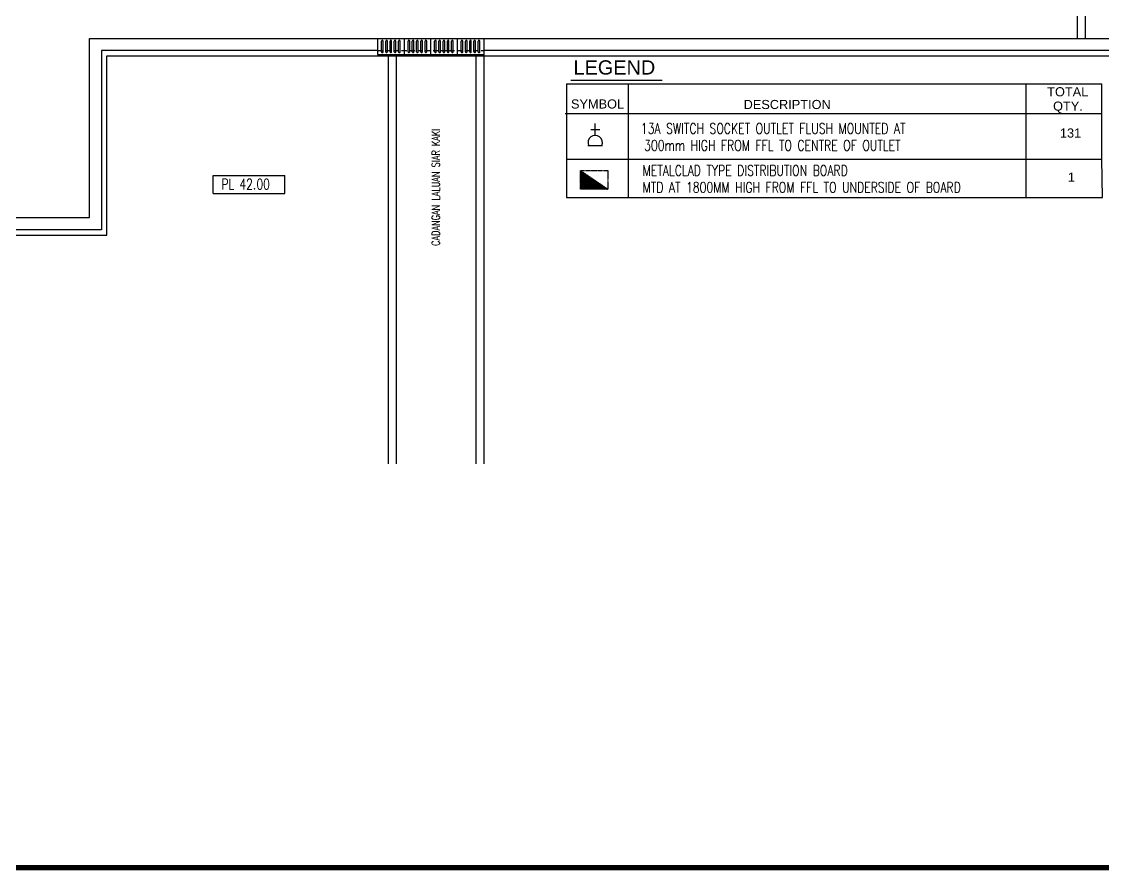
# Model space of a CAD drawing. Header units: millimetres. Extents: x 1824 to 81424, y 1027 to 57127.
# Drawn here: x 44933 to 65300, y 1027 to 17014 of the extents above; entities that cross this region are included whole.
import ezdxf

# ---------------------------------------------------------------- set-up
doc = ezdxf.new("R2010")
doc.units = ezdxf.units.MM
doc.linetypes.add('DASHED2', pattern=[0.375, 0.25, -0.125])
doc.linetypes.add('HIDDEN', pattern=[0.375, 0.25, -0.125])
for name, color, linetype in [('A-ARR', 4, 'Continuous'), ('A-DRAIN', 9, 'Continuous'), ('A-FLR SYM', 13, 'Continuous'), ('A-JALAN', 11, 'Continuous'), ('A-PTILE', 8, 'Continuous'), ('A-STAIRH', 8, 'HIDDEN'), ('ELECT', 6, 'Continuous'), ('LAMPU', 7, 'Continuous')]:
    doc.layers.add(name, color=color, linetype=linetype)
doc.styles.add('ARIAL2', font='arial.ttf', dxfattribs={"height": 200})
doc.styles.add('ROMANS', font='romans.shx', dxfattribs={"width": 0.75, "height": 200})

# ---------------------------------------------------------------- blocks, each defined once
blk = doc.blocks.new('PC COVER')
for p, q in [((-300, 500), (0, 500)), ((-300, 0), (0, 0))]:
    blk.add_line(p, q)
at = {"layer": 'A-DRAIN', "linetype": 'Continuous', "ltscale": 1000}
for p, q in [((-300, 0), (-300, 500)), ((0, 0), (0, 500))]:
    blk.add_line(p, q, dxfattribs=at)
at = {"layer": 'A-PTILE'}
for p, q in [((-50, 425), (-250, 425)), ((-50, 395), (-250, 395)), ((-50, 345), (-250, 345)), ((-50, 315), (-250, 315)), ((-50, 265), (-250, 265)), ((-50, 235), (-250, 235)), ((-50, 185), (-250, 185)), ((-50, 155), (-250, 155)), ((-50, 105), (-250, 105)), ((-50, 75), (-250, 75))]:
    blk.add_line(p, q, dxfattribs=at)
for centre, start, end in [((-250, 410), 90, 270), ((-50, 410), 270, 90), ((-250, 330), 90, 270), ((-250, 250), 90, 270), ((-50, 330), 270, 90), ((-50, 250), 270, 90), ((-250, 170), 90, 270), ((-250, 90), 90, 270), ((-50, 170), 270, 90), ((-50, 90), 270, 90)]:
    blk.add_arc(centre, 15, start, end, dxfattribs=at)
blk = doc.blocks.new('SOCKET')
at = {"layer": 'ELECT', "color": 6}
for p, q in [((15249, 25891), (15249, 26116)), ((15164, 26004), (15333, 26004)), ((15112, 25702), (15385, 25702))]:
    blk.add_line(p, q, dxfattribs=at)
blk.add_arc((15249, 25755), 136, 336.9763, 203.0237, dxfattribs=at)
blk = doc.blocks.new('DB')
at = {"layer": 'ELECT', "linetype": 'HIDDEN'}
h = blk.add_hatch(dxfattribs=at)
h.set_pattern_fill('ANSI31', color=1)
h.set_pattern_definition([(45, (0, 0), (-0.08838834765, 0.08838834765), [])])
h.paths.add_polyline_path([(14716, 40962), (14206, 41309), (14206, 40962)])
at = {"layer": 'ELECT', "color": 7, "linetype": 'HIDDEN'}
blk.add_line((14206, 41309), (14716, 40962), dxfattribs=at)
blk.add_lwpolyline([(14206, 41309), (14716, 41309), (14716, 40962), (14206, 40962)], close=True, dxfattribs=at)

msp = doc.modelspace()

# ---------------------------------------------------------------- linework, layer by layer
at = {"color": 8}
msp.add_line((53634, 16697.9), (53634, 16367.9), dxfattribs=at)
at = {"color": 7, "const_width": 100}
msp.add_lwpolyline([(1874.4, 1077.1), (81374.4, 1077.1)], dxfattribs=at)
at = {"layer": 'A-DRAIN', "color": 8, "linetype": 'Continuous', "ltscale": 1000}
for p, q in [((46209, 13322.9), (46209, 16697.9)), ((46209, 16697.9), (65859, 16697.9)), ((51634, 16467.9), (46439, 16467.9)), ((46439, 16467.9), (46439, 13092.9)), ((46539, 12992.9), (46539, 16367.9)), ((46539, 16367.9), (67959, 16367.9)), ((67959, 16467.9), (53634, 16467.9)), ((20709, 13322.9), (46209, 13322.9)), ((46439, 13092.9), (20479, 13092.9)), ((20379, 12992.9), (46539, 12992.9))]:
    msp.add_line(p, q, dxfattribs=at)
at = {"layer": 'A-FLR SYM', "color": 8}
for p, q in [((48540.7, 14113), (49890.7, 14113)), ((48540.7, 13775.5), (48540.7, 14113)), ((49890.7, 13775.5), (49890.7, 14113)), ((48540.7, 13775.5), (49890.7, 13775.5))]:
    msp.add_line(p, q, dxfattribs=at)
at = {"layer": 'A-JALAN', "color": 8}
for p, q in [((64809, 18122.9), (64809, 16697.9)), ((64959, 18122.9), (64959, 16697.9)), ((51834, 16367.9), (51834, 8682.1)), ((51984, 16367.9), (51984, 8682.1)), ((53484, 16367.9), (53484, 8682.1)), ((53634, 16367.9), (53634, 8682.1))]:
    msp.add_line(p, q, dxfattribs=at)
at = {"layer": 'A-STAIRH', "color": 8, "linetype": 'DASHED2', "ltscale": 400}
msp.add_line((51634, 16467.9), (53634, 16467.9), dxfattribs=at)
at = {"layer": 'LAMPU', "color": 1, "linetype": 'Continuous'}
for p, q in [((55274.5, 15913.3), (56990.3, 15913.3)), ((55193.1, 15842.8), (65273.5, 15842.8)), ((56360.8, 15552.8), (56360.8, 15552.7)), ((55167.9, 15280.8), (65273.5, 15280.8))]:
    msp.add_line(p, q, dxfattribs=at)
at = {"layer": 'LAMPU', "color": 1}
for p, q in [((55193.1, 15842.8), (55193.1, 14422.2)), ((56354.1, 15842.8), (56354.1, 14422.2)), ((63839.3, 15842.8), (63839.3, 14422.2)), ((65273.6, 14422.2), (65273.6, 15842.8)), ((55193.1, 14422.2), (65273.6, 14422.2)), ((55193.1, 14422.2), (55193.1, 13702.7)), ((56354.1, 14422.2), (56354.1, 13702.7)), ((63839.3, 14422.2), (63839.3, 13702.7)), ((65282.1, 13702.7), (65273.6, 14422.2)), ((55193.1, 13702.7), (65282.1, 13702.7))]:
    msp.add_line(p, q, dxfattribs=at)

# ---------------------------------------------------------------- block references
at = {"layer": 'A-ARR', "color": 8, "rotation": 270}
for p in [(51634, 16397.9), (52134, 16397.9), (52634, 16397.9), (53134, 16397.9)]:
    msp.add_blockref('PC COVER', p, dxfattribs=at)
at = {"layer": 'ELECT', "color": 7, "linetype": 'HIDDEN'}
for name, p in [('SOCKET', (40483.8, -11019.7)), ('DB', (41250.9, -27101.5))]:
    msp.add_blockref(name, p, dxfattribs=at)

# ---------------------------------------------------------------- texts
at = {"layer": 'A-FLR SYM', "color": 8, "style": 'ROMANS', "width": 0.75}
msp.add_text('CADANGAN LALUAN SIAR KAKI', height=150, rotation=90, dxfattribs=at).set_placement((52803.8, 12789))
msp.add_text('PL 42.00', height=196.88, dxfattribs=at).set_placement((48693.7, 13854.8))
at = {"layer": 'ELECT', "color": 7, "style": 'ROMANS', "width": 0.75}
for s, p in [('13A SWITCH SOCKET OUTLET FLUSH MOUNTED AT', (56591.8, 14901.4)), ('300mm HIGH FROM FFL TO CENTRE OF OUTLET', (56653.2, 14582.9)), ('METALCLAD TYPE DISTRIBUTION BOARD', (56624.6, 14110.6)), ('MTD AT 1800MM HIGH FROM FFL TO UNDERSIDE OF BOARD', (56624.6, 13792.9))]:
    msp.add_text(s, height=200, dxfattribs=at).set_placement(p)
at = {"layer": 'LAMPU', "style": 'ARIAL2'}
for s, height, p in [('LEGEND', 268.07, (55323, 16017.5)), ('TOTAL', 171.84, (64241.9, 15607.3)), ('SYMBOL', 171.84, (55275.9, 15377.5)), ('DESCRIPTION', 171.838, (58526.2, 15367.6)), ('QTY.', 171.84, (64352.9, 15336.7)), ('131', 171.84, (64481.4, 14830.4)), ('1', 171.8, (64630.8, 13999.5))]:
    msp.add_text(s, height=height, dxfattribs=at).set_placement(p)

doc.saveas('drawing.dxf')
